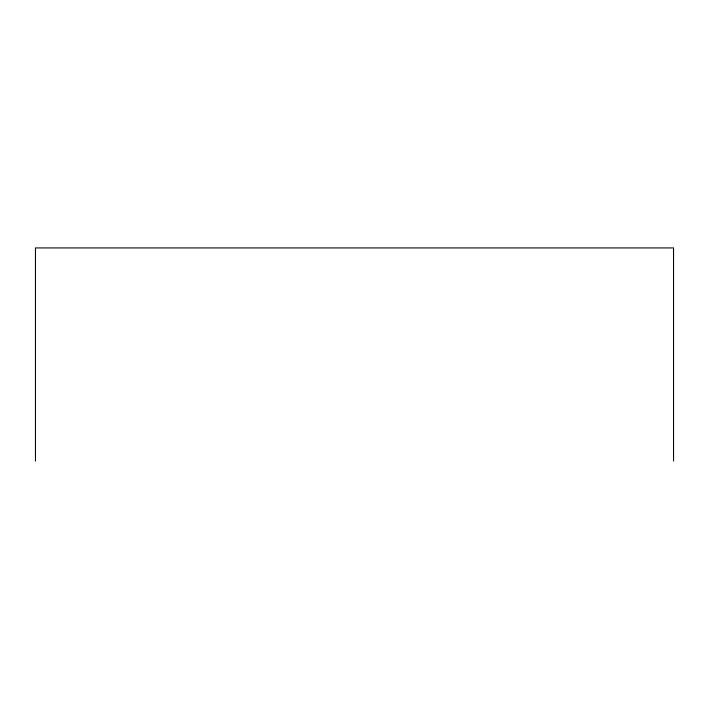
<?xml version="1.0" encoding="UTF-8"?>
<svg xmlns="http://www.w3.org/2000/svg" width="709" height="709" viewBox="0 0 709 709"><rect width="100%" height="100%" fill="white"/><g stroke="black" fill="none" stroke-linecap="round" stroke-linejoin="round"><path stroke-width="1.06" d="M673.55 461.072L673.55 247.928L35.45 247.928L35.45 461.072"/></g></svg>
